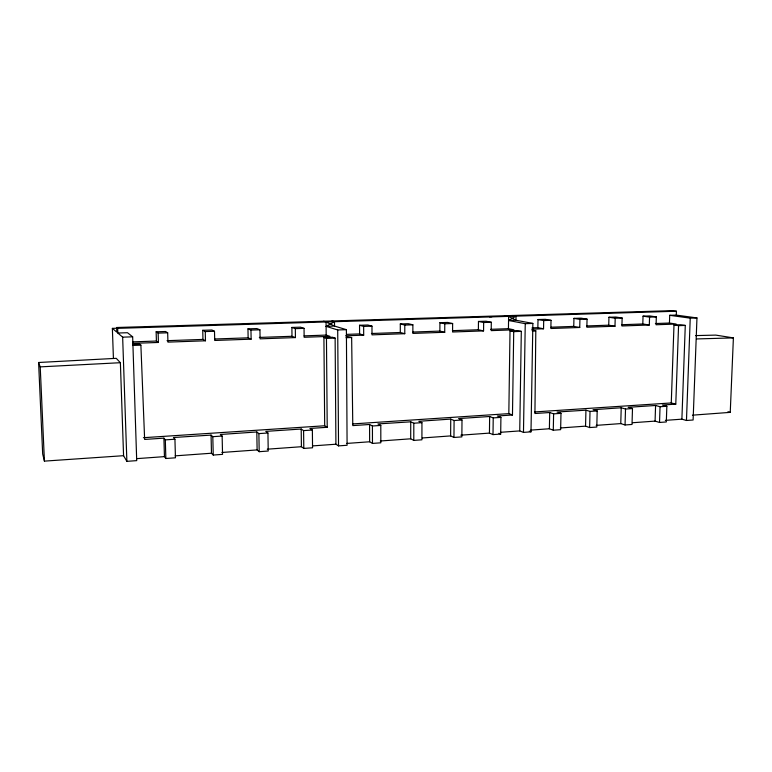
<?xml version="1.0" encoding="UTF-8"?>
<svg xmlns="http://www.w3.org/2000/svg" width="772" height="772" viewBox="0 0 772 772"><rect width="100%" height="100%" fill="white"/><g stroke="black" fill="none" stroke-linecap="round" stroke-linejoin="round"><path stroke-width="1.16" d="M400.301 323.96L404.789 325.08L404.779 333.697L400.292 332.491L400.301 323.96L408.311 323.7L412.875 324.819L412.856 333.417L444.72 332.278L444.778 323.777L439.924 322.686L439.876 331.101L444.72 332.278M422.313 437.965L450.626 435.91L453.955 437.463L461.859 436.884L462.003 419.987L454.09 420.518L450.742 419.09L418.829 421.29L421.946 422.66L421.917 439.799L413.792 440.397L413.811 423.21L410.733 421.821L377.904 423.934L380.799 425.43L380.828 442.8L372.471 443.417L369.634 441.777L346.821 443.427M413.792 440.397L410.704 438.805L410.733 421.821M450.626 435.91L450.742 419.09M439.924 322.686L447.712 322.435L452.633 323.526L452.575 331.999L483.562 330.898L483.658 322.513L478.466 321.451L478.379 329.75L483.562 330.898M453.955 437.463L454.09 420.518M531.985 330.069L535.807 330.841L534.928 413.502L549.703 412.518L553.611 413.85L560.983 413.358L560.636 429.666L553.283 430.207L549.384 428.759L530.711 430.11M512.473 414.989L508.825 413.638L510.012 330.86L513.718 331.642L512.473 414.989L497.293 416.002L500.912 417.382L500.69 434.047L493.009 434.607L489.448 433.102L489.641 416.504L458.607 418.569L462.003 419.987M478.466 321.451L486.051 321.21L491.31 322.262L491.204 330.628L513.882 329.818L508.439 328.689L490.693 329.316M493.009 434.607L493.221 417.903L489.641 416.504M508.439 328.689L508.613 316.375L505.042 315.719M512.425 315.497L516.043 316.144L515.976 320.245L532.863 323.429L530.991 431.837L523.474 432.388L519.739 430.911L500.661 432.291M519.739 430.911L521.312 331.362L517.568 330.59L510.012 330.86M523.474 432.388L525.249 323.68L508.555 320.486L516.043 316.144M538.007 319.54L543.7 320.563L543.546 328.766L537.862 327.666L538.007 319.54L545.264 319.309L551.025 320.322L550.861 328.505L579.733 327.482L579.926 319.386L573.943 318.382L573.76 326.402L579.733 327.482M549.384 428.759L549.703 412.518M553.283 430.207L553.611 413.85M596.177 425.372L620.765 423.596L625.05 424.967L632.017 424.455L632.49 408.562L625.513 409.035L621.219 407.77L593.07 409.71L597.181 410.916L596.804 427.032L589.644 427.553L590.011 411.399L585.938 410.183L557.027 412.026L560.983 413.358M573.943 318.382L581.017 318.16L587.058 319.145L586.855 327.222L614.985 326.228L615.197 318.238L608.944 317.263L608.732 325.176L614.985 326.228M589.644 427.553L585.552 426.144L585.938 410.183M608.944 317.263L615.834 317.041L622.145 318.006L621.914 325.977L649.31 325.002L649.561 317.118L643.047 316.163L642.806 323.979L649.31 325.002M620.765 423.596L621.219 407.77M625.05 424.967L625.513 409.035M643.047 316.163L649.763 315.951L656.325 316.896L656.075 324.761L676.147 324.047L669.449 323.043L655.38 323.536M675.78 404.142L671.273 402.945L673.995 324.973L678.559 325.668L675.78 404.142L662.357 405.03L666.854 406.265L666.313 421.956L659.529 422.448L655.071 421.107L655.582 405.483L628.167 407.307L632.49 408.562M659.529 422.448L660.05 406.719L655.582 405.483M669.449 323.043L669.71 315.314L676.291 315.101L696.962 317.939L693.111 419.997L686.462 420.479L681.888 419.167L665.367 420.364M676.291 315.101L676.426 311.232L671.997 310.653L116.63 327.502L116.794 332.153L112.365 328.37L113.416 358.343M681.888 419.167L685.285 325.427L680.682 324.732L673.995 324.973M686.462 420.479L690.236 318.16L669.71 315.314M692.445 415.172L730.244 412.364L733.4 337.885L715.731 335.106L695.504 335.598M291.884 327.444L295.319 328.65L295.435 337.586L291.99 336.283L291.884 327.444L300.511 327.164L304.043 328.361L304.139 337.277L329.953 336.36L326.18 335.087L326.102 326.344L334.498 321.702L334.537 326.073L346.396 329.673L347.091 445.27L338.532 445.888L335.916 444.218L312.457 445.917M123.568 455.692L44.419 461.125L42.682 454.013L38.6 362.493L116.244 358.333L120.374 362.705L123.568 455.692L126.878 461.347L136.712 460.633L132.659 336.824L127.486 332.722L117.826 333.031L117.662 328.341L116.63 327.502M132.88 344.389L139.645 344.148L140.88 345.142L144.634 439.432L163.905 438.149L164.446 456.628L165.855 458.5L175.447 457.806L174.935 439.229L173.449 437.512L211.065 435.099L212.802 436.672L222.133 436.055L222.548 454.361L213.246 455.046L211.48 453.232L211.065 435.099M221.892 452.469L257.115 449.922L259.199 451.688L268.222 451.022L267.942 432.995L265.79 431.374L301.205 429.029L303.589 430.612L312.37 430.023L312.554 447.789L303.801 448.426L301.408 446.718L267.257 449.188M136.673 458.645L164.446 456.628M175.138 455.856L211.48 453.232M380.278 441.005L410.704 438.805M460.855 435.176L489.448 433.102M560.298 427.977L585.552 426.144M632.461 422.747L655.071 421.107M267.942 432.995L258.89 433.603L256.806 431.973L220.319 434.482L222.133 436.055M327.222 427.302L324.694 425.768L323.912 337.538L326.459 338.416L327.222 427.302L309.929 428.45L312.37 430.023M380.799 425.43L372.422 425.999L369.576 424.484L352.785 425.604L351.646 337.509L346.686 336.717M163.905 438.149L165.314 439.876L174.935 439.229M413.811 423.21L421.946 422.66M493.221 417.903L500.912 417.382M590.011 411.399L597.181 410.916M660.05 406.719L666.854 406.265M143.389 437.705L324.694 425.768M352.495 423.934L508.825 413.638M534.745 411.93L671.273 402.945M38.6 362.493L40.221 366.874L120.374 362.705M326.459 338.416L335.125 338.107L335.916 444.218M513.718 331.642L521.312 331.362M678.559 325.668L685.285 325.427M132.572 341.88L156.417 341.041L158.414 342.459L158.144 333.108L156.137 331.796L156.417 341.041M167.032 340.674L202.959 339.41L205.468 340.79L205.255 331.574L202.737 330.3L202.959 339.41M214.5 339.005L248.13 337.827L251.122 339.169L250.958 330.088L247.966 328.853L248.13 337.827M259.334 337.432L291.99 336.283M304.1 335.859L326.18 335.087M346.493 334.373L359.588 333.919L363.689 335.164L363.651 326.421L359.549 325.273L359.588 333.919M371.428 333.504L400.292 332.491M412.972 332.047L439.876 331.101M452.382 330.657L478.379 329.75M532.072 327.868L537.862 327.666M551.083 327.193L573.76 326.402M586.643 325.948L608.732 325.176M621.528 324.722L642.806 323.979M132.958 343.366L158.414 342.459M205.468 340.79L167.939 342.121L167.678 332.8L165.575 331.497L156.137 331.796M251.122 339.169L214.713 340.462L214.5 331.275L211.895 330.011L202.737 330.3M295.435 337.586L260.087 338.85L259.942 329.798L256.854 328.563L247.966 328.853M345.673 335.801L363.689 335.164M404.779 333.697L371.998 334.865L371.979 326.151L367.79 325.002L359.549 325.273M531.869 329.181L543.546 328.766M323.912 337.538L332.52 337.229L335.125 338.107M132.929 345.431L140.88 345.142M346.001 337.711L351.646 337.509M532.342 330.966L535.807 330.841M117.826 333.031L122.651 337.161L132.659 336.824M323.584 321.22L326.064 321.963L326.102 326.344L337.711 329.962L346.396 329.673M525.249 323.68L532.863 323.429M690.236 318.16L696.962 317.939M326.102 326.344L334.537 326.073L326.064 321.963M508.555 320.486L515.976 320.245L508.613 316.375M158.144 333.108L167.678 332.8M205.255 331.574L214.5 331.275M250.958 330.088L259.942 329.798M295.319 328.65L304.043 328.361M363.651 326.421L371.979 326.151M404.789 325.08L412.875 324.819M444.778 323.777L452.633 323.526M483.658 322.513L491.31 322.262M543.7 320.563L551.025 320.322M579.926 319.386L587.058 319.145M615.197 318.238L622.145 318.006M649.561 317.118L656.325 316.896M112.365 328.37L117.006 328.225M489.506 316.838L491.909 316.761M117.662 328.341L676.426 311.232M696.498 338.947L733.4 337.885M727.919 411.765L730.244 412.364M331.97 320.969L334.498 321.702M529.293 431.172L530.991 431.837M498.886 433.295L500.69 434.047M40.221 366.874L44.419 461.125M122.651 337.161L126.878 461.347M165.314 439.876L165.855 458.5M212.802 436.672L213.246 455.046M258.89 433.603L259.199 451.688M256.806 431.973L257.115 449.922M303.589 430.612L303.801 448.426M301.205 429.029L301.408 446.718M337.711 329.962L338.532 445.888M372.422 425.999L372.471 443.417M369.576 424.484L369.634 441.777"/></g></svg>
